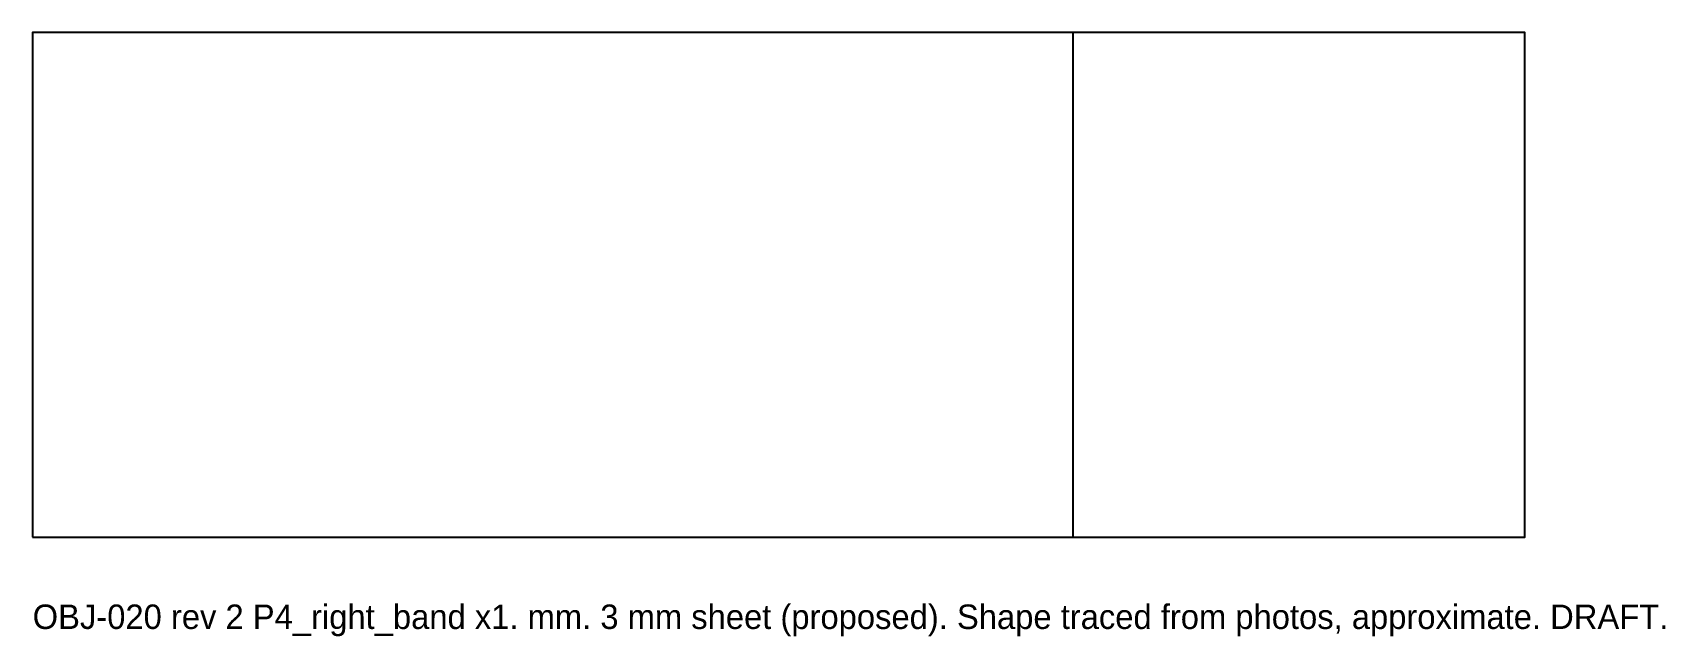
# Model space of a CAD drawing. Header units: millimetres. Extents: x 0 to 534, y -32 to 165.
import ezdxf

# ---------------------------------------------------------------- set-up
doc = ezdxf.new("R2010")
doc.units = ezdxf.units.MM
for name, color, linetype in [('BEND', 5, 'Continuous'), ('CUT', 7, 'Continuous'), ('NOTE', 8, 'Continuous')]:
    doc.layers.add(name, color=color, linetype=linetype)

msp = doc.modelspace()

# ---------------------------------------------------------------- linework, layer by layer
at = {"layer": 'BEND'}
msp.add_line((340, 0), (340, 165), dxfattribs=at)
at = {"layer": 'CUT'}
msp.add_lwpolyline([(0, 0), (487.65, 0), (487.65, 165), (0, 165)], close=True, dxfattribs=at)

# ---------------------------------------------------------------- texts
at = {"layer": 'NOTE'}
msp.add_text('OBJ-020 rev 2 P4_right_band x1. mm. 3 mm sheet (proposed). Shape traced from photos, approximate. DRAFT.', height=8, dxfattribs=at).set_placement((0, -30))

doc.saveas('drawing.dxf')
